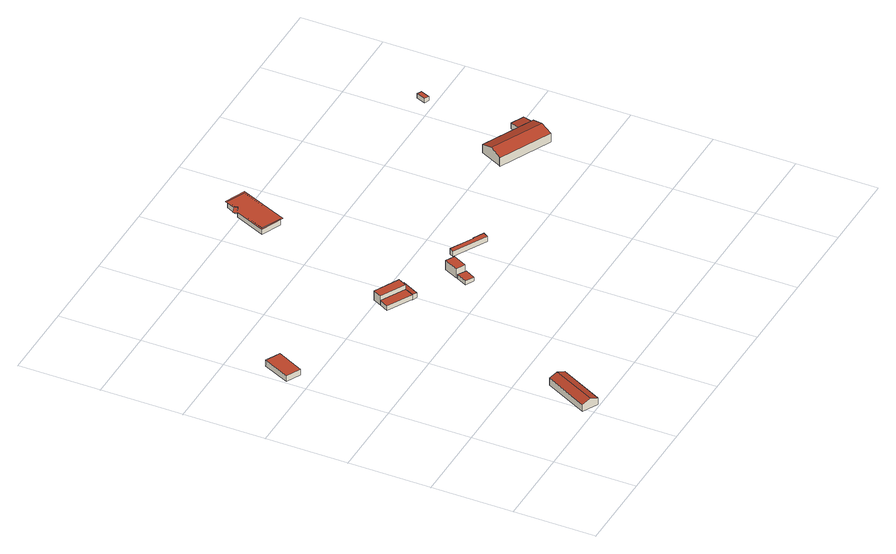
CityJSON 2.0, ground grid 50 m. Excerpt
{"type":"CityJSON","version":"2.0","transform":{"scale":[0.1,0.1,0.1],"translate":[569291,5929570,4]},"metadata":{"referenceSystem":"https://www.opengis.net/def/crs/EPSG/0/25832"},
"CityObjects":{
"building1":{"type":"Building","attributes":{"Grundfläche 2D":"180.022200","Grundhöhe NN":"5.515"},"geometry":[{"type":"Solid","lod":"3","boundaries":[[[[0,1,2,3]],[[4,5,3,2]],[[5,6,0,3]],[[6,7,1,0]],[[7,4,2,1]],[[7,6,5,4]]]],"semantics":{"surfaces":[{"type":"RoofSurface"},{"type":"WallSurface"},{"type":"GroundSurface"}],"values":[[0,1,1,1,1,2]]}}]},
"building2":{"type":"Building","attributes":{"Grundfläche 2D":"313.997323","Grundhöhe NN":"6.734"},"geometry":[{"type":"Solid","lod":"3","boundaries":[[[[8,9,10,11]],[[12,8,11,13]],[[13,11,10,14,15]],[[12,13,15,16]],[[9,8,12,16,17]],[[10,9,17,14]],[[15,14,17,16]]]],"semantics":{"surfaces":[{"type":"RoofSurface"},{"type":"WallSurface"},{"type":"GroundSurface"}],"values":[[0,0,1,1,1,1,2]]}}]},
"building3":{"type":"Building","attributes":{"Grundfläche 2D":"105.598634","Grundhöhe NN":"6.815"},"geometry":[{"type":"Solid","lod":"3","boundaries":[[[[18,19,20,21]],[[19,18,22,23]],[[20,19,23,24]],[[21,20,24,25]],[[18,21,25,22]],[[23,22,25,24]]]],"semantics":{"surfaces":[{"type":"RoofSurface"},{"type":"WallSurface"},{"type":"GroundSurface"}],"values":[[0,1,1,1,1,2]]}}]},
"building4":{"type":"Building","attributes":{"Grundfläche 2D":"100.568609","Grundhöhe NN":"6.739"},"geometry":[{"type":"Solid","lod":"3","boundaries":[[[[26,27,28,29]],[[30,31,29,28]],[[31,32,26,29]],[[32,33,27,26]],[[33,30,28,27]],[[33,32,31,30]]]],"semantics":{"surfaces":[{"type":"RoofSurface"},{"type":"WallSurface"},{"type":"GroundSurface"}],"values":[[0,1,1,1,1,2]]}}]},
"building5":{"type":"Building","attributes":{"Grundfläche 2D":"38.397536","Grundhöhe NN":"6.460"},"geometry":[{"type":"Solid","lod":"3","boundaries":[[[[34,35,36,37]],[[35,34,38,39]],[[36,35,39,40]],[[37,36,40,41]],[[34,37,41,38]],[[39,38,41,40]]]],"semantics":{"surfaces":[{"type":"RoofSurface"},{"type":"WallSurface"},{"type":"GroundSurface"}],"values":[[0,1,1,1,1,2]]}}]},
"building6":{"type":"Building","attributes":{"Grundfläche 2D":"43.058412","Grundhöhe NN":"6.901"},"geometry":[{"type":"Solid","lod":"3","boundaries":[[[[42,43,44,45]],[[46,47,45,44]],[[47,48,42,45]],[[48,49,43,42]],[[49,46,44,43]],[[49,48,47,46]]]],"semantics":{"surfaces":[{"type":"RoofSurface"},{"type":"WallSurface"},{"type":"GroundSurface"}],"values":[[0,1,1,1,1,2]]}}]},
"building7":{"type":"Building","attributes":{"Grundfläche 2D":"58.891591","Grundhöhe NN":"6.728"},"geometry":[{"type":"Solid","lod":"3","boundaries":[[[[50,51,52,53]],[[54,55,53,52]],[[55,56,50,53]],[[56,57,51,50]],[[57,54,52,51]],[[57,56,55,54]]]],"semantics":{"surfaces":[{"type":"RoofSurface"},{"type":"WallSurface"},{"type":"GroundSurface"}],"values":[[0,1,1,1,1,2]]}}]},
"building8":{"type":"Building","attributes":{"Grundfläche 2D":"73.076065","Grundhöhe NN":"6.104"},"geometry":[{"type":"Solid","lod":"3","boundaries":[[[[58,59,60,61,62,63]],[[64,65,63,62]],[[65,66,58,63]],[[66,67,59,58]],[[67,68,60,59]],[[68,69,61,60]],[[69,64,62,61]],[[69,68,67,66,65,64]]]],"semantics":{"surfaces":[{"type":"RoofSurface"},{"type":"WallSurface"},{"type":"GroundSurface"}],"values":[[0,1,1,1,1,1,1,2]]}}]},
"building9":{"type":"Building","attributes":{"Grundfläche 2D":"393.174755","Grundhöhe NN":"5.576"},"geometry":[{"type":"MultiSurface","lod":"3","boundaries":[[[70,71,72,73,74,75,76]],[[77,78,79,80]],[[78,81,82,79]],[[81,83,84,82]],[[83,85,86,84]],[[85,87,88,86]],[[87,89,90,88]],[[89,77,80,90]],[[89,87,85,83,81,78,77]]],"semantics":{"surfaces":[{"type":"RoofSurface"},{"type":"WallSurface"},{"type":"GroundSurface"}],"values":[0,1,1,1,1,1,1,1,2]}}]},
"building10":{"type":"Building","attributes":{"Grundfläche 2D":"616.624686","Grundhöhe NN":"4.949"},"geometry":[{"type":"Solid","lod":"3","boundaries":[[[[91,92,93,94]],[[95,96,97,98,99,100]],[[99,101,102,100]],[[91,94,103,104]],[[92,91,104,105]],[[93,92,105,106]],[[98,97,107,108]],[[101,99,98,108,109]],[[93,106,110,102,101,109,103,94]],[[95,100,102,110,111]],[[96,95,111,112]],[[97,96,112,107]],[[108,107,112,111,110,106,105,104,103,109]]]],"semantics":{"surfaces":[{"type":"RoofSurface"},{"type":"WallSurface"},{"type":"GroundSurface"}],"values":[[0,0,0,1,1,1,1,1,1,1,1,1,2]]}}]},
"building11":{"type":"Building","attributes":{"Grundfläche 2D":"18.713698","Grundhöhe NN":"5.147"},"geometry":[{"type":"Solid","lod":"3","boundaries":[[[[113,114,115,116]],[[117,118,116,115]],[[118,119,113,116]],[[119,120,114,113]],[[120,117,115,114]],[[120,119,118,117]]]],"semantics":{"surfaces":[{"type":"RoofSurface"},{"type":"WallSurface"},{"type":"GroundSurface"}],"values":[[0,1,1,1,1,2]]}}]}
},
"vertices":[
[176,1744,54],[87,1787,54],[8,1623,54],[97,1580,54],[8,1623,15],[97,1580,15],[176,1744,15],[87,1787,15],
[644,294,91],[598,318,72],[461,50,72],[507,26,91],[691,270,72],[553,2,72],[461,50,27],[553,2,27],[691,270,27],[598,318,27],
[840,1460,60],[811,1405,60],[961,1326,60],[990,1381,60],[840,1460,28],[811,1405,28],[961,1326,28],[990,1381,28],
[1018,1434,89],[868,1512,89],[840,1460,89],[990,1381,89],[840,1460,27],[990,1381,27],[1018,1434,27],[868,1512,27],
[962,1327,60],[990,1312,57],[1046,1419,57],[1018,1434,60],[962,1327,25],[990,1312,25],[1046,1419,25],[1018,1434,25],
[1290,1160,55],[1237,1188,57],[1204,1124,57],[1257,1096,55],[1204,1124,29],[1257,1096,29],[1290,1160,29],[1237,1188,29],
[1341,1256,87],[1287,1284,87],[1243,1198,87],[1297,1170,87],[1243,1198,27],[1297,1170,27],[1341,1256,27],[1287,1284,27],
[1635,1223,57],[1570,1257,57],[1568,1254,57],[1429,1328,57],[1414,1301,57],[1619,1193,57],[1414,1301,21],[1619,1193,21],[1635,1223,21],[1570,1257,21],[1568,1254,21],[1429,1328,21],
[1245,2546,59],[1200,2529,59],[1212,2501,59],[1132,2322,59],[1270,2262,59],[1398,2557,59],[1274,2611,59],[1387,2553,16],[1278,2601,16],[1278,2601,59],[1387,2553,59],[1251,2542,16],[1251,2542,59],[1257,2527,16],[1257,2527,59],[1226,2514,16],[1226,2514,59],[1143,2326,16],[1143,2326,59],[1264,2272,16],[1264,2272,59],
[2686,1495,47],[2606,1533,47],[2575,1466,58],[2655,1428,58],[2277,1439,67],[2275,1440,67],[2273,1436,66],[2594,1284,66],[2627,1354,90],[2308,1505,90],[2661,1425,66],[2342,1577,66],[2655,1428,9],[2686,1495,9],[2606,1533,9],[2575,1466,9],[2273,1436,9],[2594,1284,9],[2661,1425,9],[2342,1577,9],[2277,1439,9],[2275,1440,9],
[2629,2113,39],[2606,2057,39],[2635,2045,39],[2657,2101,39],[2635,2045,11],[2657,2101,11],[2629,2113,11],[2606,2057,11]
]}
